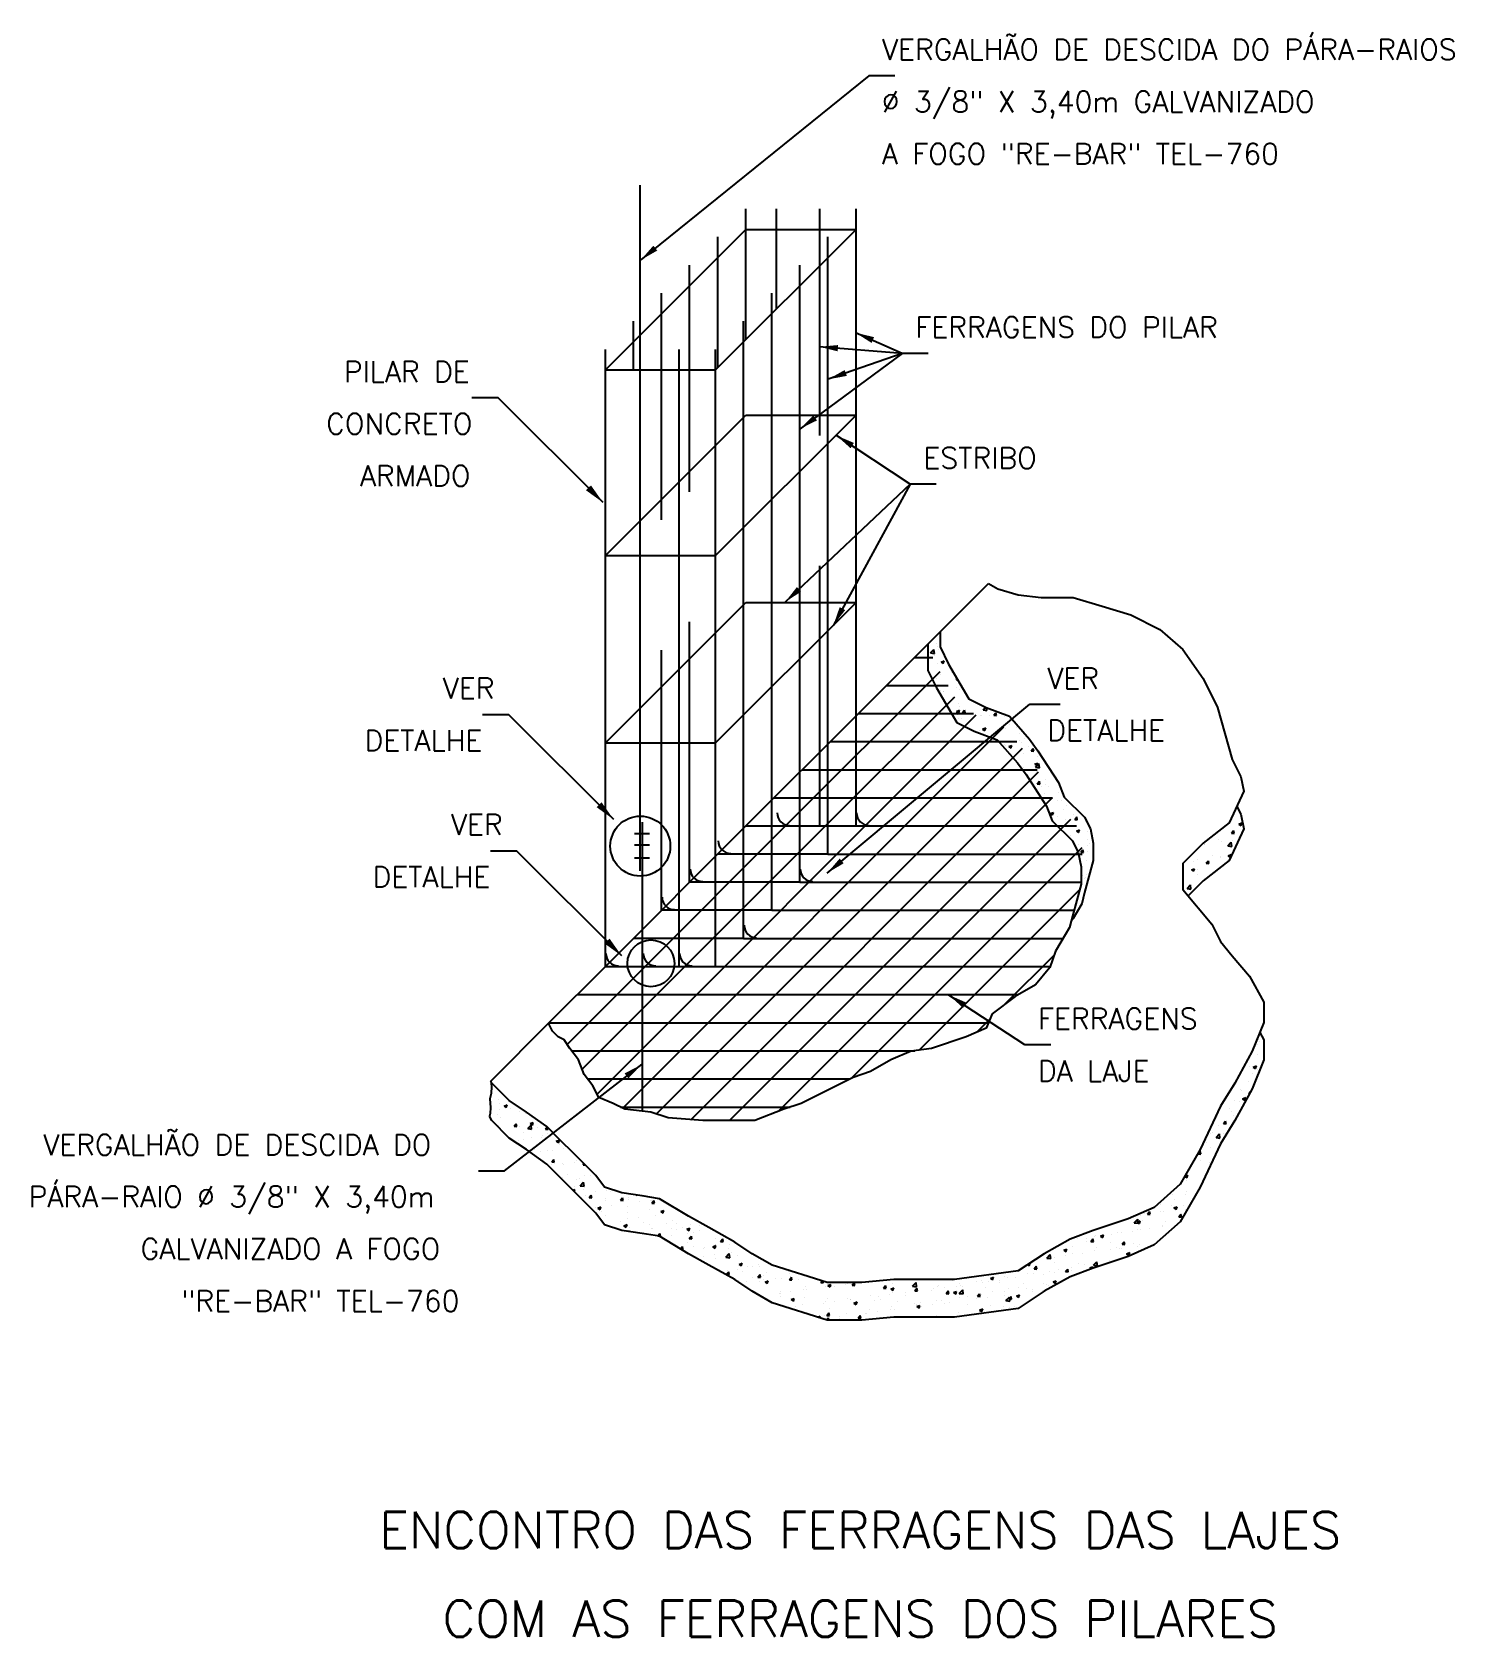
# Model space of a CAD drawing. Header units: millimetres. Extents: x -6556.8 to -6543.2, y -4437.1 to -4421.7.
import ezdxf
from ezdxf.enums import TextEntityAlignment as Align

# ---------------------------------------------------------------- set-up
doc = ezdxf.new("R2010")
doc.units = ezdxf.units.MM
doc.header["$LTSCALE"] = 10
doc.linetypes.add('DASHED2', pattern=[0.375, 0.25, -0.125])
doc.layers.add('Termotécnica', color=7, linetype='Continuous')
doc.styles.add('r140', font='romans.shx')
doc.styles.add('r80', font='romans.shx')

# ---------------------------------------------------------------- blocks, each defined once
blk = doc.blocks.new('*X1')
at = {"color": 0, "linetype": 'Continuous'}
for p, q in [((13.774, 15.552), (13.774, 15.552)), ((13.647, 15.257), (13.701, 15.314)), ((13.647, 15.257), (13.709, 15.248)), ((13.709, 15.248), (13.701, 15.314)), ((13.712, 15.21), (13.712, 15.21)), ((13.739, 15.408), (13.739, 15.408)), ((13.754, 15.366), (13.754, 15.366)), ((13.766, 15.319), (13.766, 15.319)), ((13.615, 15.01), (13.615, 15.01)), ((13.757, 15.086), (13.757, 15.086)), ((13.813, 14.914), (13.813, 14.914)), ((13.816, 15.11), (13.865, 15.129)), ((13.816, 15.11), (13.851, 15.087)), ((13.851, 15.087), (13.865, 15.129)), ((13.988, 14.937), (13.988, 14.937)), ((13.749, 14.853), (13.749, 14.853)), ((13.804, 14.661), (13.804, 14.661)), ((14.06, 14.829), (14.074, 14.846)), ((14.06, 14.829), (14.085, 14.827)), ((14.069, 14.696), (14.069, 14.696)), ((14.104, 14.673), (14.104, 14.673)), ((13.85, 14.638), (13.85, 14.638)), ((13.852, 14.636), (13.852, 14.636)), ((14, 14.542), (14, 14.542)), ((14.095, 14.44), (14.095, 14.44)), ((14.118, 14.393), (14.118, 14.393)), ((14.327, 14.478), (14.327, 14.478)), ((14.487, 14.344), (14.531, 14.39)), ((14.063, 14.321), (14.112, 14.34)), ((14.063, 14.321), (14.098, 14.298)), ((14.086, 14.265), (14.086, 14.265)), ((14.087, 14.207), (14.087, 14.207)), ((14.098, 14.297), (14.112, 14.34)), ((14.143, 14.202), (14.143, 14.202)), ((14.157, 14.303), (14.191, 14.343)), ((14.157, 14.303), (14.199, 14.299)), ((14.199, 14.299), (14.191, 14.343)), ((14.318, 14.225), (14.318, 14.225)), ((14.446, 14.256), (14.446, 14.256)), ((14.46, 14.249), (14.46, 14.249)), ((14.487, 14.344), (14.549, 14.334)), ((14.549, 14.334), (14.543, 14.384)), ((14.583, 14.26), (14.583, 14.26)), ((14.659, 14.259), (14.693, 14.299)), ((14.659, 14.259), (14.701, 14.255)), ((14.701, 14.255), (14.693, 14.299)), ((14.834, 14.233), (14.834, 14.233)), ((14.438, 14.023), (14.438, 14.023)), ((14.481, 14.039), (14.53, 14.058)), ((14.481, 14.039), (14.516, 14.016)), ((14.497, 14.046), (14.497, 14.046)), ((14.516, 14.016), (14.53, 14.058)), ((14.665, 13.892), (14.665, 13.892)), ((14.791, 14.068), (14.791, 14.068)), ((14.841, 14.042), (14.841, 14.042)), ((14.905, 14.116), (14.905, 14.116)), ((15.016, 14.065), (15.016, 14.065)), ((15.073, 13.962), (15.073, 13.962)), ((15.146, 13.887), (15.146, 13.887)), ((14.697, 13.876), (14.697, 13.876)), ((14.783, 13.835), (14.783, 13.835)), ((14.832, 13.789), (14.832, 13.789)), ((14.845, 13.782), (14.845, 13.782)), ((14.899, 13.757), (14.948, 13.776)), ((14.899, 13.757), (14.934, 13.734)), ((14.932, 13.647), (14.932, 13.647)), ((14.934, 13.734), (14.948, 13.776)), ((15.071, 13.86), (15.071, 13.86)), ((15.097, 13.824), (15.097, 13.824)), ((15.138, 13.654), (15.138, 13.654)), ((15.219, 13.766), (15.219, 13.766)), ((15.258, 13.688), (15.292, 13.728)), ((15.258, 13.688), (15.3, 13.684)), ((15.3, 13.684), (15.292, 13.728)), ((15.34, 13.717), (15.34, 13.717)), ((15.129, 13.421), (15.129, 13.421)), ((15.305, 13.488), (15.305, 13.488)), ((15.317, 13.475), (15.366, 13.494)), ((15.317, 13.475), (15.352, 13.452)), ((15.326, 13.43), (15.381, 13.487)), ((15.326, 13.43), (15.389, 13.42)), ((15.352, 13.452), (15.366, 13.494)), ((15.355, 13.606), (15.355, 13.606)), ((15.389, 13.42), (15.381, 13.487)), ((15.489, 13.47), (15.489, 13.47)), ((15.171, 13.33), (15.171, 13.33)), ((15.311, 13.3), (15.311, 13.3)), ((15.346, 13.353), (15.346, 13.353)), ((15.355, 13.162), (15.389, 13.202)), ((15.355, 13.162), (15.397, 13.158)), ((15.397, 13.158), (15.389, 13.202)), ((15.427, 13.112), (15.427, 13.112)), ((15.479, 13.146), (15.479, 13.146)), ((15.48, 13.237), (15.48, 13.237)), ((15.543, 13.115), (15.543, 13.115)), ((15.472, 13.004), (15.472, 13.004)), ((15.685, 12.894), (15.685, 12.894)), ((15.69, 13.021), (15.69, 13.021)), ((15.746, 12.901), (15.746, 12.901)), ((15.564, 12.686), (15.613, 12.705)), ((15.564, 12.686), (15.599, 12.663)), ((15.599, 12.663), (15.613, 12.705)), ((15.676, 12.641), (15.676, 12.641)), ((15.777, 12.743), (15.777, 12.743)), ((15.817, 12.816), (15.817, 12.816)), ((15.941, 12.676), (15.941, 12.676)), ((15.955, 12.591), (15.988, 12.631)), ((15.955, 12.591), (15.996, 12.587)), ((15.996, 12.587), (15.988, 12.631)), ((15.718, 12.483), (15.718, 12.483)), ((15.808, 12.583), (15.808, 12.583)), ((15.982, 12.404), (16.031, 12.423)), ((15.982, 12.404), (16.017, 12.381)), ((16.015, 12.37), (16.015, 12.37)), ((16.017, 12.381), (16.031, 12.423)), ((16.126, 12.553), (16.126, 12.553)), ((16.163, 12.403), (16.163, 12.403)), ((16.166, 12.516), (16.168, 12.518)), ((16.166, 12.516), (16.169, 12.516)), ((18.465, 12.372), (18.499, 12.412)), ((18.465, 12.372), (18.507, 12.368)), ((18.507, 12.368), (18.499, 12.412)), ((18.582, 12.518), (18.631, 12.537)), ((18.582, 12.518), (18.617, 12.494)), ((18.602, 12.505), (18.602, 12.505)), ((18.617, 12.494), (18.631, 12.537)), ((15.885, 12.33), (15.885, 12.33)), ((16.015, 12.182), (16.015, 12.182)), ((16.052, 12.065), (16.086, 12.105)), ((16.094, 12.061), (16.086, 12.105)), ((16.153, 12.085), (16.153, 12.085)), ((16.155, 12.17), (16.155, 12.17)), ((16.162, 12.276), (16.162, 12.276)), ((16.19, 12.205), (16.19, 12.205)), ((18.031, 12.197), (18.031, 12.197)), ((18.036, 12.196), (18.036, 12.196)), ((18.257, 12.275), (18.257, 12.275)), ((18.299, 12.23), (18.299, 12.23)), ((18.404, 12.181), (18.404, 12.181)), ((18.408, 12.169), (18.462, 12.226)), ((18.408, 12.169), (18.47, 12.159)), ((18.47, 12.159), (18.462, 12.226)), ((18.478, 12.255), (18.478, 12.255)), ((16.052, 12.065), (16.094, 12.061)), ((16.146, 11.937), (16.146, 11.937)), ((16.249, 11.998), (16.249, 11.998)), ((17.744, 11.935), (17.744, 11.935)), ((17.757, 11.947), (17.757, 11.947)), ((17.852, 11.92), (17.852, 11.92)), ((17.927, 11.944), (17.927, 11.944)), ((18.06, 11.889), (18.094, 11.929)), ((18.06, 11.889), (18.102, 11.885)), ((18.102, 11.885), (18.094, 11.929)), ((18.117, 11.919), (18.117, 11.919)), ((18.165, 12.017), (18.165, 12.017)), ((18.291, 11.997), (18.291, 11.997)), ((18.294, 11.979), (18.294, 11.979)), ((18.333, 11.864), (18.333, 11.864)), ((18.412, 12.01), (18.461, 12.029)), ((18.412, 12.01), (18.447, 11.987)), ((18.447, 11.987), (18.461, 12.029)), ((16.087, 11.688), (16.087, 11.688)), ((16.113, 11.64), (16.113, 11.64)), ((16.124, 11.667), (16.124, 11.667)), ((16.138, 11.704), (16.138, 11.704)), ((17.824, 11.784), (17.873, 11.803)), ((17.824, 11.784), (17.859, 11.761)), ((17.859, 11.761), (17.873, 11.803)), ((17.919, 11.711), (17.919, 11.711)), ((17.924, 11.794), (17.924, 11.794)), ((18.11, 11.702), (18.11, 11.702)), ((17.753, 11.487), (17.808, 11.544)), ((17.753, 11.487), (17.816, 11.477)), ((17.755, 11.483), (17.755, 11.483)), ((17.784, 11.479), (17.784, 11.479)), ((17.816, 11.477), (17.808, 11.544)), ((18.893, 9.061), (18.893, 9.061)), ((18.907, 9.037), (18.907, 9.037)), ((18.835, 8.969), (18.841, 8.968)), ((18.841, 8.968), (18.839, 8.982)), ((18.883, 8.986), (18.883, 8.986)), ((18.885, 8.828), (18.885, 8.828)), ((18.747, 8.628), (18.747, 8.628)), ((18.804, 8.52), (18.804, 8.52)), ((18.814, 8.627), (18.863, 8.646)), ((18.814, 8.627), (18.849, 8.603)), ((18.849, 8.603), (18.863, 8.646)), ((18.876, 8.595), (18.876, 8.595)), ((18.895, 8.534), (18.895, 8.534)), ((6.662, 8.326), (6.662, 8.326)), ((18.514, 8.318), (18.514, 8.318)), ((18.608, 8.273), (18.608, 8.273)), ((18.619, 8.244), (18.619, 8.244)), ((18.733, 8.388), (18.733, 8.388)), ((18.74, 8.203), (18.774, 8.243)), ((18.775, 8.235), (18.774, 8.243)), ((6.723, 8.103), (6.723, 8.103)), ((6.748, 8.048), (6.748, 8.048)), ((6.819, 8.002), (6.868, 8.021)), ((6.819, 8.002), (6.854, 7.979)), ((6.854, 7.979), (6.868, 8.021)), ((18.435, 7.968), (18.435, 7.968)), ((18.506, 8.085), (18.506, 8.085)), ((18.592, 8.073), (18.592, 8.073)), ((18.643, 8.119), (18.692, 8.138)), ((18.643, 8.119), (18.678, 8.096)), ((18.678, 8.096), (18.692, 8.138)), ((18.74, 8.203), (18.757, 8.202)), ((6.715, 7.87), (6.715, 7.87)), ((6.746, 7.94), (6.746, 7.94)), ((6.757, 7.814), (6.757, 7.814)), ((6.921, 7.963), (6.921, 7.963)), ((6.981, 7.678), (7.015, 7.718)), ((7.002, 7.722), (7.002, 7.722)), ((7.023, 7.674), (7.015, 7.718)), ((7.068, 7.915), (7.068, 7.915)), ((7.165, 7.884), (7.165, 7.884)), ((7.237, 7.721), (7.286, 7.739)), ((7.237, 7.721), (7.272, 7.697)), ((7.272, 7.697), (7.286, 7.739)), ((18.245, 7.837), (18.245, 7.837)), ((18.335, 7.721), (18.369, 7.761)), ((18.335, 7.721), (18.377, 7.717)), ((18.377, 7.717), (18.369, 7.761)), ((18.472, 7.915), (18.472, 7.915)), ((18.497, 7.852), (18.497, 7.852)), ((6.737, 7.687), (6.737, 7.687)), ((6.981, 7.678), (7.023, 7.674)), ((6.986, 7.675), (6.986, 7.675)), ((7.06, 7.682), (7.06, 7.682)), ((7.133, 7.581), (7.133, 7.581)), ((7.136, 7.466), (7.136, 7.466)), ((7.197, 7.641), (7.251, 7.698)), ((7.197, 7.641), (7.259, 7.631)), ((7.259, 7.631), (7.251, 7.698)), ((7.26, 7.504), (7.26, 7.504)), ((7.359, 7.659), (7.359, 7.659)), ((7.415, 7.502), (7.415, 7.502)), ((7.435, 7.527), (7.435, 7.527)), ((7.483, 7.634), (7.511, 7.667)), ((7.483, 7.634), (7.525, 7.63)), ((7.507, 7.565), (7.507, 7.565)), ((7.525, 7.63), (7.52, 7.657)), ((7.545, 7.536), (7.545, 7.536)), ((7.655, 7.439), (7.704, 7.458)), ((7.69, 7.415), (7.704, 7.458)), ((18.129, 7.569), (18.129, 7.569)), ((18.155, 7.585), (18.155, 7.585)), ((18.217, 7.498), (18.272, 7.555)), ((18.217, 7.498), (18.28, 7.489)), ((18.251, 7.692), (18.251, 7.692)), ((18.28, 7.489), (18.272, 7.555)), ((18.332, 7.559), (18.332, 7.559)), ((7.051, 7.449), (7.051, 7.449)), ((7.22, 7.303), (7.22, 7.303)), ((7.304, 7.312), (7.304, 7.312)), ((7.406, 7.268), (7.406, 7.268)), ((7.516, 7.286), (7.516, 7.286)), ((7.594, 7.288), (7.594, 7.288)), ((7.655, 7.439), (7.69, 7.415)), ((7.712, 7.383), (7.712, 7.383)), ((7.766, 7.318), (7.766, 7.318)), ((17.93, 7.238), (17.964, 7.278)), ((17.93, 7.238), (17.972, 7.234)), ((17.972, 7.234), (17.964, 7.278)), ((18.067, 7.415), (18.067, 7.415)), ((18.121, 7.336), (18.121, 7.336)), ((18.196, 7.201), (18.196, 7.201)), ((7.572, 7.067), (7.572, 7.067)), ((7.581, 7.107), (7.614, 7.148)), ((7.581, 7.107), (7.622, 7.104)), ((7.622, 7.104), (7.614, 7.148)), ((7.757, 7.085), (7.757, 7.085)), ((7.774, 7.068), (7.774, 7.068)), ((7.949, 7.091), (7.949, 7.091)), ((7.98, 7.138), (7.98, 7.138)), ((8.083, 7.063), (8.097, 7.081)), ((8.083, 7.063), (8.117, 7.06)), ((17.883, 7.139), (17.883, 7.139)), ((17.97, 7.123), (17.97, 7.123)), ((18.112, 7.103), (18.112, 7.103)), ((7.749, 6.852), (7.749, 6.852)), ((7.765, 6.815), (7.765, 6.815)), ((7.831, 6.914), (7.831, 6.914)), ((7.951, 6.72), (7.951, 6.72)), ((7.979, 6.82), (7.979, 6.82)), ((8.03, 6.85), (8.03, 6.85)), ((8.037, 6.727), (8.091, 6.784)), ((8.037, 6.727), (8.099, 6.717)), ((8.099, 6.717), (8.091, 6.784)), ((8.102, 6.897), (8.102, 6.897)), ((8.205, 6.898), (8.205, 6.898)), ((8.359, 6.79), (8.359, 6.79)), ((17.715, 6.878), (17.749, 6.855)), ((17.716, 6.879), (17.764, 6.897)), ((17.74, 6.818), (17.74, 6.818)), ((17.749, 6.855), (17.764, 6.897)), ((7.92, 6.656), (7.951, 6.668)), ((7.94, 6.636), (7.951, 6.668)), ((8.066, 6.542), (8.066, 6.542)), ((8.094, 6.664), (8.094, 6.664)), ((8.119, 6.566), (8.119, 6.566)), ((8.18, 6.537), (8.214, 6.577)), ((8.18, 6.537), (8.222, 6.533)), ((8.222, 6.533), (8.214, 6.577)), ((8.288, 6.632), (8.288, 6.632)), ((8.439, 6.527), (8.439, 6.527)), ((8.449, 6.483), (8.449, 6.483)), ((8.463, 6.655), (8.463, 6.655)), ((8.527, 6.636), (8.527, 6.636)), ((8.682, 6.493), (8.716, 6.533)), ((8.682, 6.493), (8.724, 6.489)), ((8.724, 6.489), (8.716, 6.533)), ((8.808, 6.532), (8.808, 6.532)), ((8.813, 6.511), (8.813, 6.511)), ((8.928, 6.58), (8.943, 6.57)), ((8.943, 6.57), (8.946, 6.577)), ((8.986, 6.472), (8.986, 6.472)), ((9.162, 6.495), (9.162, 6.495)), ((9.184, 6.449), (9.218, 6.489)), ((9.184, 6.449), (9.226, 6.445)), ((9.187, 6.495), (9.187, 6.495)), ((9.202, 6.461), (9.202, 6.461)), ((9.226, 6.445), (9.218, 6.489)), ((17.321, 6.425), (17.321, 6.425)), ((17.515, 6.587), (17.515, 6.587)), ((17.547, 6.504), (17.547, 6.504)), ((17.732, 6.585), (17.732, 6.585)), ((17.744, 6.629), (17.744, 6.629)), ((8.279, 6.379), (8.279, 6.379)), ((8.32, 6.367), (8.369, 6.386)), ((8.32, 6.367), (8.355, 6.344)), ((8.355, 6.344), (8.369, 6.386)), ((8.386, 6.321), (8.386, 6.321)), ((8.44, 6.25), (8.44, 6.25)), ((8.544, 6.414), (8.544, 6.414)), ((8.794, 6.391), (8.794, 6.391)), ((8.8, 6.299), (8.8, 6.299)), ((8.802, 6.196), (8.802, 6.196)), ((8.978, 6.219), (8.978, 6.219)), ((9.153, 6.344), (9.153, 6.344)), ((9.243, 6.254), (9.243, 6.254)), ((9.326, 6.311), (9.375, 6.33)), ((9.326, 6.311), (9.361, 6.288)), ((9.361, 6.288), (9.375, 6.33)), ((16.909, 6.134), (16.963, 6.191)), ((16.971, 6.125), (16.963, 6.191)), ((17.01, 6.257), (17.01, 6.257)), ((17.065, 6.276), (17.065, 6.276)), ((17.12, 6.273), (17.154, 6.313)), ((17.12, 6.273), (17.162, 6.269)), ((17.162, 6.269), (17.154, 6.313)), ((17.33, 6.311), (17.33, 6.311)), ((17.37, 6.307), (17.37, 6.307)), ((17.504, 6.405), (17.504, 6.405)), ((17.544, 6.371), (17.593, 6.389)), ((17.544, 6.371), (17.579, 6.347)), ((17.579, 6.347), (17.593, 6.389)), ((17.622, 6.229), (17.656, 6.269)), ((17.622, 6.229), (17.664, 6.225)), ((17.664, 6.225), (17.656, 6.269)), ((17.694, 6.41), (17.694, 6.41)), ((17.723, 6.352), (17.723, 6.352)), ((8.677, 6.153), (8.677, 6.153)), ((8.738, 6.086), (8.787, 6.104)), ((8.738, 6.086), (8.773, 6.062)), ((8.773, 6.062), (8.787, 6.104)), ((8.791, 6.066), (8.791, 6.066)), ((8.804, 5.996), (8.813, 6.007)), ((8.815, 5.994), (8.813, 6.007)), ((8.824, 6.059), (8.824, 6.059)), ((9.05, 6.137), (9.05, 6.137)), ((9.059, 5.978), (9.059, 5.978)), ((9.145, 6.111), (9.145, 6.111)), ((9.174, 6.044), (9.174, 6.044)), ((9.198, 6.043), (9.198, 6.043)), ((9.281, 5.922), (9.315, 5.963)), ((9.281, 5.922), (9.323, 5.919)), ((9.323, 5.919), (9.315, 5.963)), ((9.424, 6.122), (9.424, 6.122)), ((9.5, 5.93), (9.5, 5.93)), ((9.501, 6.036), (9.501, 6.036)), ((9.508, 6.164), (9.508, 6.164)), ((9.572, 6.028), (9.572, 6.028)), ((9.582, 6.114), (9.582, 6.114)), ((9.676, 6.059), (9.676, 6.059)), ((9.744, 6.03), (9.793, 6.048)), ((9.744, 6.03), (9.779, 6.006)), ((9.749, 5.96), (9.749, 5.96)), ((9.779, 6.006), (9.793, 6.048)), ((9.783, 5.879), (9.817, 5.919)), ((9.798, 6.106), (9.798, 6.106)), ((9.825, 5.875), (9.817, 5.919)), ((9.859, 5.98), (9.859, 5.98)), ((9.941, 6.094), (9.941, 6.094)), ((9.945, 6.012), (9.945, 6.012)), ((16.264, 5.919), (16.264, 5.919)), ((16.284, 5.927), (16.284, 5.927)), ((16.368, 5.919), (16.417, 5.938)), ((16.368, 5.919), (16.403, 5.896)), ((16.403, 5.896), (16.417, 5.938)), ((16.546, 5.95), (16.546, 5.95)), ((16.638, 5.972), (16.638, 5.972)), ((16.706, 5.977), (16.706, 5.977)), ((16.881, 6), (16.881, 6)), ((16.909, 6.134), (16.971, 6.125)), ((16.955, 6.02), (16.955, 6.02)), ((16.956, 6.145), (17.005, 6.164)), ((16.956, 6.145), (16.991, 6.121)), ((16.991, 6.121), (17.005, 6.164)), ((17.002, 6.024), (17.002, 6.024)), ((17.034, 6.164), (17.034, 6.164)), ((17.146, 6.035), (17.146, 6.035)), ((17.361, 6.074), (17.361, 6.074)), ((17.363, 6.09), (17.363, 6.09)), ((17.407, 6.148), (17.407, 6.148)), ((9.642, 5.717), (9.678, 5.754)), ((9.658, 5.75), (9.658, 5.75)), ((9.686, 5.69), (9.678, 5.754)), ((9.757, 5.818), (9.757, 5.818)), ((9.783, 5.879), (9.825, 5.875)), ((9.851, 5.747), (9.851, 5.747)), ((10.017, 5.715), (10.017, 5.715)), ((10.032, 5.734), (10.032, 5.734)), ((10.162, 5.748), (10.211, 5.767)), ((10.162, 5.748), (10.197, 5.724)), ((10.197, 5.724), (10.211, 5.767)), ((10.199, 5.876), (10.199, 5.876)), ((10.204, 5.792), (10.204, 5.792)), ((10.285, 5.835), (10.319, 5.875)), ((10.285, 5.835), (10.327, 5.831)), ((10.327, 5.831), (10.319, 5.875)), ((10.374, 5.899), (10.374, 5.899)), ((10.406, 5.718), (10.406, 5.718)), ((10.425, 5.785), (10.425, 5.785)), ((10.455, 5.658), (10.455, 5.658)), ((15.78, 5.693), (15.829, 5.712)), ((15.78, 5.693), (15.815, 5.67)), ((15.815, 5.67), (15.829, 5.712)), ((15.924, 5.759), (15.924, 5.759)), ((15.925, 5.878), (15.925, 5.878)), ((15.999, 5.884), (15.999, 5.884)), ((16.138, 5.88), (16.138, 5.88)), ((16.15, 5.837), (16.15, 5.837)), ((16.213, 5.834), (16.247, 5.874)), ((16.213, 5.834), (16.255, 5.83)), ((16.255, 5.83), (16.247, 5.874)), ((16.276, 5.694), (16.276, 5.694)), ((16.298, 5.743), (16.298, 5.743)), ((16.522, 5.701), (16.522, 5.701)), ((16.524, 5.822), (16.524, 5.822)), ((16.63, 5.739), (16.63, 5.739)), ((16.671, 5.728), (16.671, 5.728)), ((16.697, 5.724), (16.697, 5.724)), ((16.715, 5.79), (16.749, 5.83)), ((16.715, 5.79), (16.757, 5.786)), ((16.757, 5.786), (16.749, 5.83)), ((16.786, 5.637), (16.835, 5.656)), ((16.821, 5.614), (16.835, 5.656)), ((16.897, 5.806), (16.897, 5.806)), ((16.962, 5.759), (16.962, 5.759)), ((16.993, 5.791), (16.993, 5.791)), ((17.045, 5.712), (17.045, 5.712)), ((10.015, 5.6), (10.015, 5.6)), ((10.19, 5.623), (10.19, 5.623)), ((10.196, 5.559), (10.196, 5.559)), ((10.371, 5.582), (10.425, 5.639)), ((10.371, 5.582), (10.433, 5.572)), ((10.433, 5.572), (10.425, 5.639)), ((10.559, 5.611), (10.559, 5.611)), ((10.58, 5.466), (10.629, 5.485)), ((10.58, 5.466), (10.614, 5.442)), ((10.614, 5.442), (10.629, 5.485)), ((10.713, 5.44), (10.713, 5.44)), ((10.804, 5.438), (10.804, 5.438)), ((10.888, 5.463), (10.888, 5.463)), ((10.91, 5.427), (10.91, 5.427)), ((15.199, 5.463), (15.227, 5.444)), ((15.226, 5.481), (15.241, 5.486)), ((15.227, 5.444), (15.241, 5.486)), ((15.306, 5.395), (15.34, 5.436)), ((15.348, 5.392), (15.34, 5.436)), ((15.507, 5.568), (15.562, 5.625)), ((15.507, 5.568), (15.57, 5.559)), ((15.553, 5.592), (15.553, 5.592)), ((15.57, 5.559), (15.562, 5.625)), ((15.637, 5.497), (15.637, 5.497)), ((15.639, 5.585), (15.639, 5.585)), ((15.815, 5.608), (15.815, 5.608)), ((15.908, 5.412), (15.908, 5.412)), ((15.917, 5.645), (15.917, 5.645)), ((16.011, 5.482), (16.011, 5.482)), ((16.08, 5.643), (16.08, 5.643)), ((16.109, 5.462), (16.109, 5.462)), ((16.198, 5.411), (16.247, 5.43)), ((16.198, 5.411), (16.22, 5.396)), ((16.238, 5.403), (16.247, 5.43)), ((16.255, 5.453), (16.309, 5.509)), ((16.255, 5.453), (16.317, 5.443)), ((16.267, 5.461), (16.267, 5.461)), ((16.317, 5.443), (16.309, 5.509)), ((16.385, 5.466), (16.385, 5.466)), ((16.518, 5.532), (16.518, 5.532)), ((16.786, 5.637), (16.821, 5.614)), ((10.269, 5.361), (10.269, 5.361)), ((10.271, 5.382), (10.271, 5.382)), ((10.382, 5.308), (10.416, 5.348)), ((10.382, 5.308), (10.424, 5.304)), ((10.396, 5.368), (10.396, 5.368)), ((10.424, 5.304), (10.416, 5.348)), ((10.551, 5.378), (10.551, 5.378)), ((10.564, 5.214), (10.564, 5.214)), ((10.643, 5.345), (10.643, 5.345)), ((10.704, 5.187), (10.704, 5.187)), ((10.791, 5.251), (10.791, 5.251)), ((10.884, 5.264), (10.918, 5.304)), ((10.884, 5.264), (10.926, 5.261)), ((10.902, 5.194), (10.902, 5.194)), ((10.926, 5.261), (10.918, 5.304)), ((10.969, 5.222), (10.969, 5.222)), ((10.972, 5.284), (10.972, 5.284)), ((10.997, 5.184), (11.046, 5.203)), ((10.997, 5.184), (11.032, 5.161)), ((11.017, 5.329), (11.017, 5.329)), ((11.032, 5.161), (11.046, 5.203)), ((11.164, 5.235), (11.164, 5.235)), ((11.255, 5.239), (11.255, 5.239)), ((11.38, 5.354), (11.38, 5.354)), ((11.387, 5.22), (11.42, 5.26)), ((11.387, 5.22), (11.428, 5.217)), ((11.39, 5.313), (11.39, 5.313)), ((11.411, 5.28), (11.411, 5.28)), ((11.428, 5.217), (11.42, 5.26)), ((11.538, 5.219), (11.538, 5.219)), ((11.587, 5.303), (11.587, 5.303)), ((11.619, 5.292), (11.619, 5.292)), ((11.889, 5.176), (11.911, 5.203)), ((11.889, 5.176), (11.93, 5.173)), ((11.93, 5.173), (11.926, 5.198)), ((12.003, 5.128), (12.052, 5.147)), ((12.038, 5.105), (12.052, 5.147)), ((12.285, 5.143), (12.285, 5.143)), ((12.323, 5.153), (12.323, 5.153)), ((12.391, 5.132), (12.424, 5.173)), ((12.433, 5.129), (12.424, 5.173)), ((12.659, 5.172), (12.659, 5.172)), ((13.033, 5.156), (13.033, 5.156)), ((13.359, 5.118), (13.414, 5.175)), ((13.406, 5.14), (13.406, 5.14)), ((13.421, 5.109), (13.414, 5.175)), ((13.632, 5.219), (13.632, 5.219)), ((14.006, 5.203), (14.006, 5.203)), ((14.114, 5.168), (14.114, 5.168)), ((14.38, 5.187), (14.38, 5.187)), ((14.468, 5.213), (14.468, 5.213)), ((14.476, 5.182), (14.476, 5.182)), ((14.573, 5.193), (14.573, 5.193)), ((14.604, 5.242), (14.653, 5.261)), ((14.604, 5.242), (14.638, 5.218)), ((14.638, 5.218), (14.653, 5.26)), ((14.748, 5.216), (14.748, 5.216)), ((14.754, 5.171), (14.754, 5.171)), ((14.831, 5.265), (14.831, 5.265)), ((14.885, 5.252), (14.885, 5.252)), ((15.013, 5.25), (15.013, 5.25)), ((15.127, 5.156), (15.127, 5.156)), ((15.191, 5.315), (15.191, 5.315)), ((15.293, 5.322), (15.293, 5.322)), ((15.306, 5.395), (15.348, 5.392)), ((15.455, 5.309), (15.455, 5.309)), ((15.461, 5.168), (15.461, 5.168)), ((15.501, 5.14), (15.501, 5.14)), ((15.544, 5.359), (15.544, 5.359)), ((15.61, 5.186), (15.659, 5.204)), ((15.61, 5.186), (15.644, 5.162)), ((15.63, 5.332), (15.63, 5.332)), ((15.644, 5.162), (15.659, 5.204)), ((15.701, 5.392), (15.701, 5.392)), ((15.808, 5.351), (15.842, 5.392)), ((15.808, 5.351), (15.85, 5.348)), ((15.85, 5.348), (15.842, 5.392)), ((15.896, 5.367), (15.896, 5.367)), ((11.227, 5.004), (11.227, 5.004)), ((11.239, 5.039), (11.239, 5.039)), ((11.247, 5.006), (11.247, 5.006)), ((11.251, 4.958), (11.251, 4.958)), ((11.402, 5.027), (11.402, 5.027)), ((11.415, 4.902), (11.464, 4.921)), ((11.415, 4.902), (11.45, 4.879)), ((11.45, 4.879), (11.464, 4.921)), ((11.61, 5.059), (11.61, 5.059)), ((11.625, 4.942), (11.625, 4.942)), ((11.648, 5.109), (11.648, 5.109)), ((11.668, 5.062), (11.668, 5.062)), ((11.97, 5.108), (11.97, 5.108)), ((11.999, 4.926), (11.999, 4.926)), ((12.003, 5.128), (12.038, 5.105)), ((12.11, 5.12), (12.11, 5.12)), ((12.315, 4.92), (12.315, 4.92)), ((12.366, 4.902), (12.366, 4.902)), ((12.372, 4.91), (12.372, 4.91)), ((12.391, 5.132), (12.433, 5.129)), ((12.678, 4.972), (12.678, 4.972)), ((12.746, 4.894), (12.746, 4.894)), ((12.808, 4.96), (12.808, 4.96)), ((12.843, 4.902), (12.843, 4.902)), ((12.893, 5.088), (12.927, 5.129)), ((12.893, 5.088), (12.935, 5.085)), ((12.935, 5.085), (12.927, 5.129)), ((12.983, 4.983), (12.983, 4.983)), ((13.009, 5.072), (13.058, 5.091)), ((13.009, 5.072), (13.044, 5.048)), ((13.038, 5.021), (13.038, 5.021)), ((13.044, 5.048), (13.058, 5.091)), ((13.248, 5.018), (13.248, 5.018)), ((13.252, 4.972), (13.252, 4.972)), ((13.359, 5.118), (13.421, 5.109)), ((13.391, 5.066), (13.391, 5.066)), ((13.395, 5.045), (13.429, 5.085)), ((13.395, 5.045), (13.437, 5.041)), ((13.437, 5.041), (13.429, 5.085)), ((13.66, 5.042), (13.66, 5.042)), ((13.69, 5.076), (13.69, 5.076)), ((13.746, 4.886), (13.746, 4.886)), ((13.755, 5.119), (13.755, 5.119)), ((13.78, 5.125), (13.78, 5.125)), ((13.828, 4.888), (13.828, 4.888)), ((13.866, 5.099), (13.866, 5.099)), ((13.897, 5.001), (13.931, 5.041)), ((13.897, 5.001), (13.939, 4.997)), ((13.939, 4.997), (13.931, 5.041)), ((14.015, 5.016), (14.064, 5.035)), ((14.015, 5.016), (14.05, 4.992)), ((14.05, 4.992), (14.064, 5.035)), ((14.068, 5.112), (14.068, 5.112)), ((14.106, 5.002), (14.161, 5.059)), ((14.106, 5.002), (14.168, 4.993)), ((14.106, 4.935), (14.106, 4.935)), ((14.131, 5.134), (14.131, 5.134)), ((14.154, 5.109), (14.154, 5.109)), ((14.168, 4.993), (14.161, 5.059)), ((14.236, 4.958), (14.236, 4.958)), ((14.389, 4.916), (14.389, 4.916)), ((14.399, 4.957), (14.433, 4.997)), ((14.399, 4.957), (14.441, 4.953)), ((14.441, 4.953), (14.433, 4.997)), ((14.459, 4.98), (14.459, 4.98)), ((14.527, 5.093), (14.527, 5.093)), ((14.564, 4.94), (14.564, 4.94)), ((14.644, 5.028), (14.644, 5.028)), ((14.823, 5.032), (14.823, 5.032)), ((14.829, 4.974), (14.829, 4.974)), ((14.853, 4.887), (14.908, 4.943)), ((14.853, 4.887), (14.915, 4.877)), ((14.901, 5.077), (14.901, 5.077)), ((14.901, 4.913), (14.935, 4.953)), ((14.901, 4.913), (14.943, 4.909)), ((14.915, 4.877), (14.908, 4.943)), ((14.943, 4.909), (14.935, 4.953)), ((15.021, 4.96), (15.07, 4.979)), ((15.021, 4.96), (15.056, 4.936)), ((15.052, 5.098), (15.052, 5.098)), ((15.056, 4.936), (15.07, 4.979)), ((15.182, 5.082), (15.182, 5.082)), ((15.271, 5.033), (15.271, 5.033)), ((15.275, 5.061), (15.275, 5.061)), ((15.446, 5.056), (15.446, 5.056)), ((15.536, 5.126), (15.536, 5.126)), ((11.483, 4.786), (11.483, 4.786)), ((11.512, 4.727), (11.517, 4.734)), ((11.519, 4.725), (11.517, 4.734)), ((11.602, 4.825), (11.602, 4.825)), ((11.841, 4.623), (11.882, 4.639)), ((11.873, 4.613), (11.882, 4.639)), ((11.925, 4.844), (11.925, 4.844)), ((11.953, 4.642), (11.953, 4.642)), ((11.961, 4.875), (11.961, 4.875)), ((11.986, 4.65), (12.019, 4.69)), ((11.986, 4.65), (12.028, 4.646)), ((12.028, 4.646), (12.019, 4.69)), ((12.027, 4.761), (12.027, 4.761)), ((12.101, 4.867), (12.101, 4.867)), ((12.182, 4.626), (12.182, 4.626)), ((12.306, 4.687), (12.306, 4.687)), ((12.421, 4.846), (12.47, 4.865)), ((12.421, 4.846), (12.456, 4.823)), ((12.435, 4.831), (12.435, 4.831)), ((12.456, 4.823), (12.47, 4.865)), ((12.488, 4.606), (12.522, 4.646)), ((12.53, 4.602), (12.522, 4.646)), ((12.603, 4.678), (12.603, 4.678)), ((12.624, 4.684), (12.624, 4.684)), ((12.67, 4.739), (12.67, 4.739)), ((12.799, 4.707), (12.799, 4.707)), ((13.011, 4.748), (13.011, 4.748)), ((13.029, 4.788), (13.029, 4.788)), ((13.064, 4.742), (13.064, 4.742)), ((13.12, 4.879), (13.12, 4.879)), ((13.383, 4.833), (13.383, 4.833)), ((13.419, 4.818), (13.419, 4.818)), ((13.427, 4.79), (13.476, 4.809)), ((13.427, 4.79), (13.462, 4.767)), ((13.462, 4.767), (13.476, 4.809)), ((13.493, 4.863), (13.493, 4.863)), ((13.506, 4.8), (13.506, 4.8)), ((13.681, 4.823), (13.681, 4.823)), ((13.738, 4.653), (13.738, 4.653)), ((13.867, 4.847), (13.867, 4.847)), ((13.947, 4.858), (13.947, 4.858)), ((14.095, 4.643), (14.095, 4.643)), ((14.097, 4.702), (14.097, 4.702)), ((14.241, 4.831), (14.241, 4.831)), ((14.433, 4.734), (14.482, 4.753)), ((14.433, 4.734), (14.468, 4.711)), ((14.451, 4.747), (14.451, 4.747)), ((14.468, 4.711), (14.482, 4.753)), ((14.503, 4.713), (14.503, 4.713)), ((14.614, 4.815), (14.614, 4.815)), ((14.814, 4.799), (14.814, 4.799)), ((14.911, 4.783), (14.911, 4.783)), ((14.988, 4.8), (14.988, 4.8)), ((15.174, 4.848), (15.174, 4.848)), ((11.983, 4.578), (12.012, 4.609)), ((12.016, 4.575), (12.012, 4.609)), ((12.195, 4.608), (12.195, 4.608)), ((12.488, 4.606), (12.53, 4.602))]:
    blk.add_line(p, q, dxfattribs=at)

msp = doc.modelspace()

# ---------------------------------------------------------------- linework, layer by layer
at = {"layer": 'Termotécnica', "color": 2}
for p, q in [((-6548.788, -4422.131), (-6550.977, -4423.901)), ((-6548.538, -4422.131), (-6548.788, -4422.131)), ((-6548.467, -4424.799), (-6548.915, -4424.6)), ((-6548.467, -4424.799), (-6549.448, -4425.524)), ((-6548.467, -4424.799), (-6549.263, -4424.735)), ((-6548.467, -4424.799), (-6549.178, -4425.048)), ((-6548.217, -4424.799), (-6548.467, -4424.799)), ((-6548.217, -4424.799), (-6548.467, -4424.799)), ((-6552.601, -4425.223), (-6552.351, -4425.223)), ((-6551.339, -4426.233), (-6552.351, -4425.223)), ((-6548.389, -4426.056), (-6549.098, -4425.588)), ((-6548.389, -4426.056), (-6549.591, -4427.188)), ((-6548.389, -4426.056), (-6549.127, -4427.409)), ((-6548.139, -4426.056), (-6548.389, -4426.056)), ((-6548.139, -4426.056), (-6548.389, -4426.056)), ((-6549.186, -4429.791), (-6547.241, -4428.17)), ((-6547.241, -4428.17), (-6546.948, -4428.17)), ((-6552.499, -4428.268), (-6552.249, -4428.268)), ((-6551.237, -4429.278), (-6552.249, -4428.268)), ((-6552.422, -4429.578), (-6552.172, -4429.578)), ((-6551.16, -4430.588), (-6552.172, -4429.578)), ((-6547.288, -4431.443), (-6548.017, -4430.963)), ((-6552.419, -4431.79), (-6551.86, -4431.231)), ((-6547.749, -4431.321), (-6547.624, -4431.195)), ((-6547.038, -4431.443), (-6547.288, -4431.443)), ((-6552.287, -4432.652), (-6550.963, -4431.626)), ((-6551.172, -4432.039), (-6549.542, -4432.039)), ((-6552.537, -4432.652), (-6552.287, -4432.652))]:
    msp.add_line(p, q, dxfattribs=at)
at = {"layer": 'Termotécnica', "color": 6}
for p, q in [((-6550.987, -4423.182), (-6550.987, -4429.77)), ((-6551.038, -4429.41), (-6550.895, -4429.41)), ((-6550.963, -4429.303), (-6550.963, -4432.078)), ((-6551.038, -4429.52), (-6550.895, -4429.52)), ((-6551.038, -4429.644), (-6550.895, -4429.644))]:
    msp.add_line(p, q, dxfattribs=at)
at = {"layer": 'Termotécnica', "color": 3}
for p, q in [((-6549.968, -4424.666), (-6549.968, -4423.41)), ((-6549.673, -4424.371), (-6549.673, -4423.41)), ((-6549.259, -4423.957), (-6549.259, -4423.41)), ((-6551.318, -4424.958), (-6549.968, -4423.608)), ((-6550.26, -4424.958), (-6548.91, -4423.608)), ((-6550.238, -4424.936), (-6550.238, -4423.68)), ((-6549.968, -4423.608), (-6548.91, -4423.608)), ((-6550.508, -4424.958), (-6550.508, -4423.95)), ((-6550.778, -4424.958), (-6550.778, -4424.22)), ((-6551.048, -4424.958), (-6551.048, -4424.49)), ((-6551.318, -4424.958), (-6550.26, -4424.958)), ((-6550.26, -4426.741), (-6548.91, -4425.391)), ((-6551.318, -4426.741), (-6550.26, -4426.741)), ((-6548.909, -4428.28), (-6548.211, -4427.582)), ((-6548.348, -4427.719), (-6548.173, -4427.719)), ((-6548.956, -4431.764), (-6546.739, -4429.547)), ((-6548.303, -4431.493), (-6546.763, -4429.952)), ((-6549.99, -4430.419), (-6546.921, -4430.419)), ((-6547.478, -4431.049), (-6547.007, -4430.579)), ((-6551.685, -4431.438), (-6550.936, -4430.689)), ((-6551.54, -4431.675), (-6550.554, -4430.689)), ((-6551.642, -4431.499), (-6548.346, -4431.499)), ((-6551.488, -4431.769), (-6548.967, -4431.769))]:
    msp.add_line(p, q, dxfattribs=at)
at = {"layer": 'Termotécnica', "color": 3, "linetype": 'Continuous'}
for p, q in [((-6548.91, -4429.339), (-6548.91, -4423.41)), ((-6549.18, -4429.609), (-6549.18, -4423.68)), ((-6549.45, -4429.879), (-6549.45, -4423.95)), ((-6549.72, -4430.149), (-6549.72, -4424.22)), ((-6549.99, -4430.419), (-6549.99, -4424.49)), ((-6551.318, -4430.689), (-6551.318, -4424.76)), ((-6550.609, -4430.689), (-6550.609, -4424.76)), ((-6550.26, -4430.689), (-6550.26, -4424.76)), ((-6550.26, -4428.541), (-6548.91, -4427.191)), ((-6549.586, -4429.339), (-6548.103, -4427.856)), ((-6548.618, -4427.989), (-6548.025, -4427.989)), ((-6549.204, -4429.339), (-6547.962, -4428.097)), ((-6551.398, -4431.915), (-6547.756, -4428.272)), ((-6548.888, -4428.259), (-6548.857, -4428.259)), ((-6548.857, -4428.259), (-6547.782, -4428.259)), ((-6551.151, -4432.049), (-6547.489, -4428.387)), ((-6551.318, -4428.541), (-6550.26, -4428.541)), ((-6550.825, -4432.106), (-6547.312, -4428.592)), ((-6549.158, -4428.529), (-6547.365, -4428.529)), ((-6550.498, -4432.161), (-6547.157, -4428.82)), ((-6549.428, -4428.799), (-6547.17, -4428.799)), ((-6550.126, -4432.17), (-6547.023, -4429.067)), ((-6549.698, -4429.069), (-6547.022, -4429.069)), ((-6549.653, -4432.079), (-6546.848, -4429.274)), ((-6548.91, -4429.339), (-6546.793, -4429.339)), ((-6549.18, -4429.609), (-6546.739, -4429.609)), ((-6549.45, -4429.879), (-6546.748, -4429.879)), ((-6549.72, -4430.149), (-6546.816, -4430.149)), ((-6551.86, -4431.231), (-6551.318, -4430.689)), ((-6551.318, -4430.689), (-6550.26, -4430.689)), ((-6550.26, -4430.689), (-6547.044, -4430.689)), ((-6551.588, -4430.959), (-6547.35, -4430.959)), ((-6551.858, -4431.229), (-6547.637, -4431.229))]:
    msp.add_line(p, q, dxfattribs=at)
at = {"layer": 'Termotécnica', "color": 2, "linetype": 'DASHED2'}
for p, q in [((-6549.259, -4429.339), (-6549.259, -4423.957)), ((-6550.778, -4430.149), (-6550.778, -4424.958)), ((-6550.508, -4429.879), (-6550.508, -4424.958)), ((-6551.318, -4426.741), (-6549.968, -4425.391)), ((-6549.968, -4425.391), (-6548.91, -4425.391)), ((-6551.318, -4428.541), (-6549.968, -4427.191)), ((-6549.968, -4427.191), (-6548.91, -4427.191)), ((-6551.318, -4430.689), (-6549.968, -4429.339)), ((-6550.936, -4430.689), (-6549.586, -4429.339)), ((-6550.554, -4430.689), (-6549.204, -4429.339)), ((-6549.968, -4429.339), (-6548.91, -4429.339)), ((-6549.18, -4429.609), (-6550.238, -4429.609)), ((-6549.45, -4429.879), (-6550.508, -4429.879)), ((-6549.72, -4430.149), (-6550.778, -4430.149)), ((-6549.99, -4430.419), (-6551.048, -4430.419))]:
    msp.add_line(p, q, dxfattribs=at)
at = {"layer": 'Termotécnica', "color": 2, "linetype": 'Continuous'}
for p, q in [((-6548.24, -4427.612), (-6547.638, -4427.01)), ((-6549.968, -4429.339), (-6548.909, -4428.28))]:
    msp.add_line(p, q, dxfattribs=at)
for points in [[(-6547.638, -4427.01), (-6547.547, -4427.062), (-6547.353, -4427.117), (-6547.131, -4427.145), (-6546.825, -4427.145), (-6546.547, -4427.228), (-6546.27, -4427.311), (-6545.992, -4427.45), (-6545.77, -4427.645), (-6545.575, -4427.922), (-6545.436, -4428.2), (-6545.297, -4428.7), (-6545.214, -4428.866), (-6545.186, -4429.005), (-6545.325, -4429.31), (-6545.575, -4429.505), (-6545.77, -4429.699), (-6545.77, -4429.949), (-6545.492, -4430.282), (-6545.408, -4430.449), (-6545.297, -4430.588), (-6545.131, -4430.782), (-6544.992, -4431.032), (-6544.992, -4431.226), (-6545.103, -4431.504), (-6545.27, -4431.809), (-6545.408, -4432.031), (-6545.603, -4432.448), (-6545.797, -4432.781), (-6546.047, -4433.003), (-6546.297, -4433.114), (-6546.631, -4433.225), (-6546.853, -4433.309), (-6547.103, -4433.448), (-6547.353, -4433.614), (-6547.964, -4433.697), (-6548.214, -4433.697), (-6548.547, -4433.697), (-6548.853, -4433.725), (-6549.186, -4433.725), (-6549.714, -4433.559), (-6549.909, -4433.448), (-6550.075, -4433.336), (-6550.325, -4433.198), (-6550.52, -4433.087), (-6550.798, -4432.92), (-6550.964, -4432.892), (-6551.159, -4432.864), (-6551.325, -4432.809), (-6551.409, -4432.698), (-6551.603, -4432.503), (-6551.77, -4432.337), (-6551.881, -4432.226), (-6552.075, -4432.087), (-6552.242, -4431.976), (-6552.409, -4431.809), (-6552.419, -4431.79)], [(-6548.103, -4427.474), (-6548.103, -4427.617), (-6548.02, -4427.783), (-6547.825, -4428.117), (-6547.659, -4428.2), (-6547.436, -4428.283), (-6547.242, -4428.505), (-6547.163, -4428.616), (-6546.964, -4428.922), (-6546.909, -4429.061), (-6546.714, -4429.255), (-6546.659, -4429.366), (-6546.631, -4429.505), (-6546.631, -4429.671), (-6546.714, -4429.977), (-6546.742, -4430.088), (-6546.825, -4430.227), (-6546.845, -4430.26)], [(-6548.22, -4427.592), (-6548.22, -4427.845), (-6548.137, -4428.011), (-6547.943, -4428.345), (-6547.776, -4428.428), (-6547.554, -4428.511), (-6547.359, -4428.733), (-6547.276, -4428.844), (-6547.081, -4429.15), (-6547.026, -4429.289), (-6546.831, -4429.483), (-6546.776, -4429.594), (-6546.748, -4429.733), (-6546.748, -4429.899), (-6546.831, -4430.205), (-6546.859, -4430.316), (-6546.943, -4430.455), (-6546.995, -4430.543)], [(-6545.252, -4429.151), (-6545.214, -4429.227), (-6545.186, -4429.366), (-6545.325, -4429.671), (-6545.575, -4429.866), (-6545.719, -4430.01)], [(-6546.995, -4430.543), (-6547.047, -4430.699), (-6547.186, -4430.865), (-6547.381, -4430.976), (-6547.603, -4431.143), (-6547.659, -4431.282), (-6547.853, -4431.365), (-6548.186, -4431.476), (-6548.381, -4431.504), (-6548.575, -4431.587), (-6548.77, -4431.698), (-6548.936, -4431.754), (-6549.214, -4431.893), (-6549.436, -4432.004), (-6549.603, -4432.059), (-6549.881, -4432.17), (-6550.242, -4432.17), (-6550.381, -4432.17), (-6550.714, -4432.143), (-6550.881, -4432.087), (-6551.131, -4432.059), (-6551.242, -4432.004), (-6551.381, -4431.948), (-6551.437, -4431.837), (-6551.52, -4431.726), (-6551.575, -4431.587), (-6551.659, -4431.476), (-6551.714, -4431.393), (-6551.77, -4431.365), (-6551.825, -4431.31), (-6551.853, -4431.254), (-6551.863, -4431.234)], [(-6545.031, -4431.323), (-6544.992, -4431.393), (-6544.992, -4431.587), (-6545.103, -4431.865), (-6545.27, -4432.17), (-6545.408, -4432.392), (-6545.603, -4432.809), (-6545.797, -4433.142), (-6546.047, -4433.364), (-6546.297, -4433.475), (-6546.631, -4433.586), (-6546.853, -4433.67), (-6547.103, -4433.808), (-6547.353, -4433.975), (-6547.964, -4434.058), (-6548.214, -4434.058), (-6548.547, -4434.058), (-6548.853, -4434.086), (-6549.186, -4434.086), (-6549.714, -4433.92), (-6549.909, -4433.808), (-6550.075, -4433.697), (-6550.325, -4433.559), (-6550.52, -4433.448), (-6550.798, -4433.281), (-6550.964, -4433.253), (-6551.159, -4433.225), (-6551.325, -4433.17), (-6551.409, -4433.059), (-6551.603, -4432.864), (-6551.77, -4432.698), (-6551.881, -4432.587), (-6552.075, -4432.448), (-6552.242, -4432.337), (-6552.409, -4432.17), (-6552.43, -4432.128)], [(-6552.419, -4431.79), (-6552.412, -4431.842), (-6552.416, -4431.908), (-6552.429, -4431.96), (-6552.421, -4432.043), (-6552.425, -4432.1), (-6552.43, -4432.128)]]:
    msp.add_lwpolyline(points, dxfattribs=at)
at = {"layer": 'Termotécnica', "color": 1}
for centre, radius in [((-6550.982, -4429.532), 0.288), ((-6550.88, -4430.659), 0.225)]:
    msp.add_circle(centre, radius, dxfattribs=at)
at = {"layer": 'Termotécnica', "color": 6}
for centre in [(-6549.548, -4429.213), (-6548.785, -4429.213), (-6550.113, -4429.483), (-6550.383, -4429.753), (-6549.325, -4429.753), (-6550.653, -4430.023), (-6549.865, -4430.293), (-6551.193, -4430.563), (-6550.833, -4430.563), (-6550.485, -4430.563)]:
    msp.add_arc(centre, 0.12, 180, 270, dxfattribs=at)
at = {"layer": 'Termotécnica', "color": 2}
for points in [[(-6550.819, -4423.811), (-6550.857, -4423.764), (-6550.977, -4423.901)], [(-6548.761, -4424.698), (-6548.737, -4424.643), (-6548.915, -4424.6)], [(-6549.086, -4424.779), (-6549.082, -4424.719), (-6549.263, -4424.735)], [(-6548.998, -4425.015), (-6549.019, -4424.959), (-6549.178, -4425.048)], [(-6549.285, -4425.443), (-6549.32, -4425.394), (-6549.448, -4425.524)], [(-6548.962, -4425.71), (-6548.93, -4425.659), (-6549.098, -4425.588)], [(-6551.456, -4426.067), (-6551.504, -4426.114), (-6551.339, -4426.233)], [(-6549.438, -4427.088), (-6549.478, -4427.044), (-6549.591, -4427.188)], [(-6549.014, -4427.265), (-6549.067, -4427.237), (-6549.127, -4427.409)], [(-6551.354, -4429.112), (-6551.401, -4429.159), (-6551.237, -4429.278)], [(-6549.029, -4429.698), (-6549.067, -4429.652), (-6549.186, -4429.791)], [(-6551.277, -4430.422), (-6551.324, -4430.469), (-6551.16, -4430.588)], [(-6547.882, -4431.087), (-6547.85, -4431.036), (-6548.017, -4430.963)], [(-6551.097, -4431.764), (-6551.133, -4431.716), (-6550.971, -4431.632)]]:
    msp.add_solid(points, dxfattribs=at)

# ---------------------------------------------------------------- block references
at = {"layer": 'Termotécnica', "color": 1, "linetype": 'Continuous', "xscale": 0.6000000000000001, "yscale": 0.6000000000000001, "zscale": 0.6000000000000001}
msp.add_blockref('*X1', (-6556.382, -4436.831), dxfattribs=at)

# ---------------------------------------------------------------- texts
at = {"layer": 'Termotécnica', "color": 2, "style": 'r80'}
for s, p in [('VERGALHÃO DE DESCIDA DO PÁRA-RAIOS', (-6548.661, -4421.979)), ('%%C 3/8" X 3,40m GALVANIZADO', (-6548.662, -4422.48)), ('A FOGO "RE-BAR" TEL-760', (-6548.662, -4422.981)), ('FERRAGENS DO PILAR', (-6548.341, -4424.647)), ('PILAR DE', (-6553.83, -4425.074)), ('CONCRETO', (-6554, -4425.575)), ('ESTRIBO', (-6548.263, -4425.904)), ('ARMADO', (-6553.676, -4426.075)), ('VER', (-6547.073, -4428.02)), ('VER ', (-6552.88, -4428.115)), ('DETALHE', (-6547.073, -4428.52)), ('DETALHE', (-6553.632, -4428.618)), ('VER ', (-6552.802, -4429.425)), ('DETALHE', (-6553.555, -4429.928)), ('FERRAGENS ', (-6547.163, -4431.29)), ('DA LAJE', (-6547.163, -4431.793)), ('VERGALHÃO DE DESCIDA DO ', (-6556.718, -4432.502)), ('PÁRA-RAIO %%C 3/8" X 3,40m ', (-6556.859, -4433.001)), ('GALVANIZADO A FOGO', (-6555.783, -4433.502)), ('"RE-BAR" TEL-760', (-6555.393, -4434.002))]:
    msp.add_text(s, height=0.2, dxfattribs=at).set_placement(p)
at = {"layer": 'Termotécnica', "color": 5, "style": 'r140'}
for s, p in [('ENCONTRO DAS FERRAGENS DAS LAJES', (-6548.869, -4436.383)), ('COM AS FERRAGENS DOS PILARES', (-6548.869, -4437.235))]:
    msp.add_text(s, height=0.35, dxfattribs=at).set_placement(p, align=Align.BOTTOM_CENTER)

doc.saveas('drawing.dxf')
